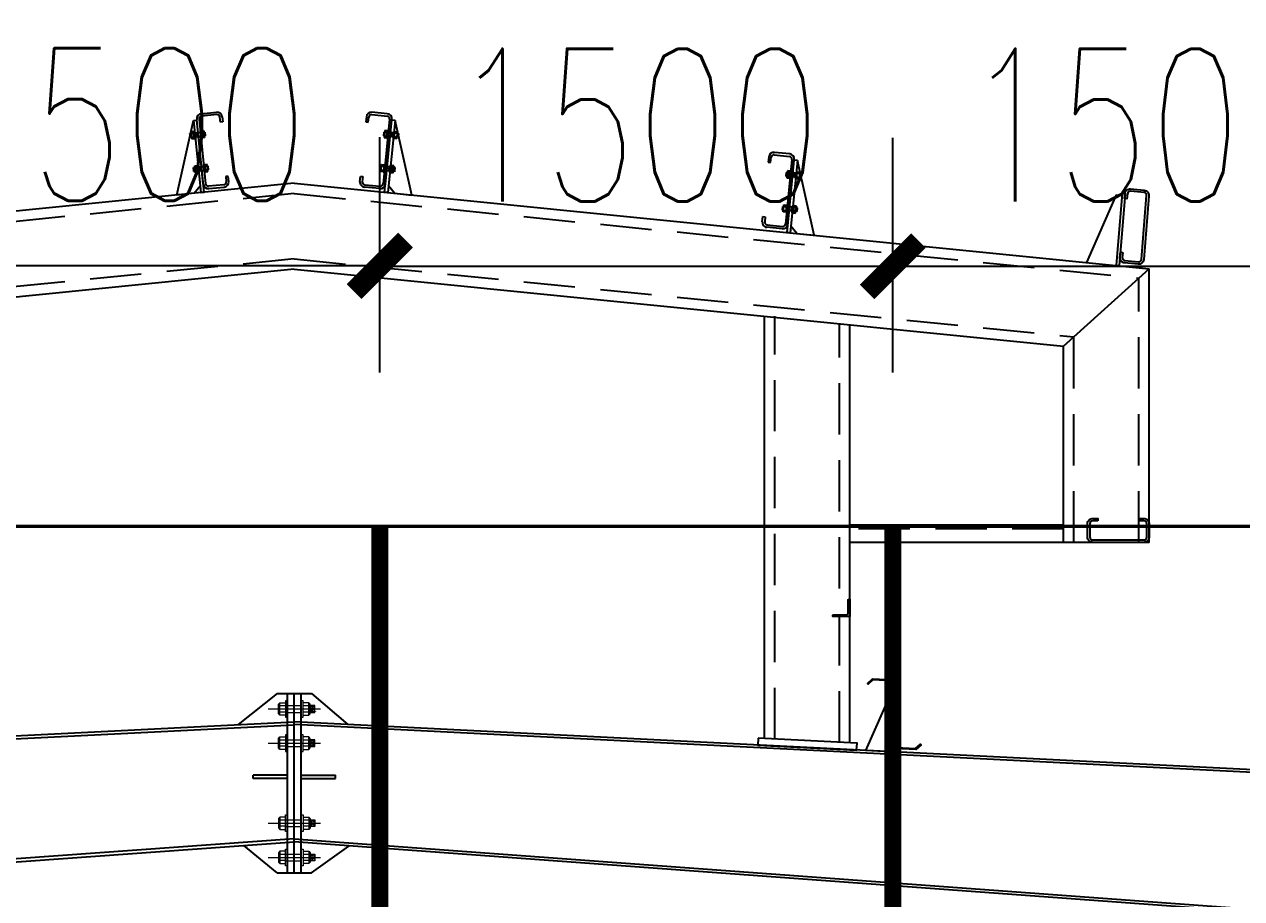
# Model space of a CAD drawing. Extents: x -33967 to 1773478, y -1022458 to -784650.
# Drawn here: x 1584921 to 1588481, y -994888 to -992331 of the extents above; entities that cross this region are included whole.
import ezdxf

# ---------------------------------------------------------------- set-up
doc = ezdxf.new("R2010")
doc.units = 0
doc.header["$LTSCALE"] = 1000
doc.header["$MEASUREMENT"] = 0
doc.linetypes.add('ACAD_ISO02W100', pattern=[15, 12, -3])
doc.linetypes.add('DASHED', pattern=[0.75, 0.5, -0.25])
doc.layers.add('6', color=253, linetype='Continuous', lineweight=13)
doc.layers.add('螺栓', color=15, linetype='Continuous', lineweight=18)
for name, color, linetype in [('BOLT', 251, 'Continuous'), ('G L', 150, 'Continuous'), ('GL', 150, 'Continuous'), ('LT', 27, 'Continuous'), ('Prof', 2, 'Continuous'), ('PZ', 202, 'Continuous'), ('型钢', 6, 'Continuous')]:
    doc.layers.add(name, color=color, linetype=linetype)
doc.styles.add('_TCH_DIM_T3', font='SIMPLEX', dxfattribs={"width": 0.705882, "bigfont": 'GBCBIG'})
doc.dimstyles.new('_TCH_ARCH&&150', dxfattribs={"dimtxt": 446.25, "dimasz": 150, "dimexe": 375, "dimexo": 450, "dimgap": 189.375, "dimtad": 1, "dimdec": 0, "dimzin": 0, "dimdsep": 46, "dimtxsty": '_TCH_DIM_T3', "dimblk": 'ARCHTICK', "dimcen": 0.09, "dimclrd": 3, "dimclre": 3, "dimclrt": 7, "dimazin": 2, "dimtfac": 1, "dimtdec": 0, "dimtix": 1, "dimtmove": 2, "dimatfit": 3, "dimfxl": 1, "dimtolj": 1, "dimtzin": 0, "dimarcsym": 0})
pattern_1 = [(84.2751895, (1477656.803, -1159149.347), (6.3385477, -0.63544338), []), (84.2751895, (1477659.972, -1159149.6646), (6.3385477, -0.63544338), [3.18515994, -1.59257997])]
pattern_2 = [(84.2751895, (1477656.803, -1159149.347), (6.3385477, -0.63544338), []), (84.2751895, (1477659.972, -1159149.6646), (6.3385477, -0.63544338), [3.18515994, -1.59257997])]
pattern_3 = [(84.2751895, (1477646.828, -1159248.848), (6.3385477, -0.63544338), []), (84.2751895, (1477649.997, -1159249.166), (6.3385477, -0.63544338), [3.18515994, -1.59257997])]
pattern_4 = [(84.2751895, (1477646.828, -1159248.848), (6.3385477, -0.63544338), []), (84.2751895, (1477649.997, -1159249.166), (6.3385477, -0.63544338), [3.18515994, -1.59257997])]
pattern_5 = [(264.2751895, (1511873.59, -817781.5245), (6.3385477, -0.63544338), []), (264.2751895, (1511876.759, -817781.842), (6.3385477, -0.63544338), [3.18515994, -1.59257997])]
pattern_6 = [(264.2751895, (1511873.59, -817781.5245), (6.3385477, -0.63544338), []), (264.2751895, (1511876.759, -817781.842), (6.3385477, -0.63544338), [3.18515994, -1.59257997])]
pattern_7 = [(264.2751895, (1511863.6147, -817881.026), (6.3385477, -0.63544338), []), (264.2751895, (1511866.784, -817881.3435), (6.3385477, -0.63544338), [3.18515994, -1.59257997])]
pattern_8 = [(264.2751895, (1511863.6147, -817881.026), (6.3385477, -0.63544338), []), (264.2751895, (1511866.784, -817881.3435), (6.3385477, -0.63544338), [3.18515994, -1.59257997])]
pattern_9 = [(84.2751895, (1477656.803, -1159149.347), (6.3385477, -0.63544338), []), (84.2751895, (1477659.972, -1159149.6646), (6.3385477, -0.63544338), [3.18515994, -1.59257997])]
pattern_10 = [(84.2751895, (1477656.803, -1159149.347), (6.3385477, -0.63544338), []), (84.2751895, (1477659.972, -1159149.6646), (6.3385477, -0.63544338), [3.18515994, -1.59257997])]
pattern_11 = [(84.2751895, (1477646.828, -1159248.848), (6.3385477, -0.63544338), []), (84.2751895, (1477649.997, -1159249.166), (6.3385477, -0.63544338), [3.18515994, -1.59257997])]
pattern_12 = [(84.2751895, (1477646.828, -1159248.848), (6.3385477, -0.63544338), []), (84.2751895, (1477649.997, -1159249.166), (6.3385477, -0.63544338), [3.18515994, -1.59257997])]
pattern_13 = [(264.2751895, (1511873.59, -817781.5245), (6.3385477, -0.63544338), []), (264.2751895, (1511876.759, -817781.842), (6.3385477, -0.63544338), [3.18515994, -1.59257997])]
pattern_14 = [(264.2751895, (1511873.59, -817781.5245), (6.3385477, -0.63544338), []), (264.2751895, (1511876.759, -817781.842), (6.3385477, -0.63544338), [3.18515994, -1.59257997])]
pattern_15 = [(264.2751895, (1511863.6147, -817881.026), (6.3385477, -0.63544338), []), (264.2751895, (1511866.784, -817881.3435), (6.3385477, -0.63544338), [3.18515994, -1.59257997])]
pattern_16 = [(264.2751895, (1511863.6147, -817881.026), (6.3385477, -0.63544338), []), (264.2751895, (1511866.784, -817881.3435), (6.3385477, -0.63544338), [3.18515994, -1.59257997])]

# ---------------------------------------------------------------- blocks, each defined once
blk = doc.blocks.new('A$C58A75D87')
at = {"layer": 'LT', "color": 1, "linetype": 'Continuous'}
for p, q in [((12.5, 153.1, -4), (-27.4, 151.1, -4)), ((12.5, 153.1, -4), (-27.4, 151.1, -4)), ((12.5, 153.1, -4), (-27.4, 151.1, -4)), ((12.5, 153.1, -4), (-27.4, 151.1, -4)), ((17, 61.7, -4), (-22.8, 59.7, -4)), ((17, 61.7, -4), (-22.8, 59.7, -4)), ((17, 61.7, -4), (-22.8, 59.7, -4)), ((17, 61.7, -4), (-22.8, 59.7, -4))]:
    blk.add_line(p, q, dxfattribs=at)
at = {"layer": 'LT', "elevation": -4}
blk.add_lwpolyline([(-9.8, 196.8, -0.414214), (-0.3, 207.2), (55.3, 210), (69.5, 197.3), (71.5, 199.5), (56.4, 213.1), (-3.5, 210.1, 0.414214), (-13, 199.6), (-4.1, 22.8, -0.414214), (-13.6, 12.3), (-69.3, 9.6), (-83.4, 22.3), (-85.5, 20.1), (-70.4, 6.5), (-10.5, 9.5, 0.414214), (-1, 20), (-9.8, 196.8)], format="xyb", dxfattribs=at)
blk.add_lwpolyline([(-9.8, 196.8, -0.414214), (-0.3, 207.2), (55.3, 210), (69.5, 197.3), (71.5, 199.5), (56.4, 213.1), (-3.5, 210.1, 0.414214), (-13, 199.6), (-4.1, 22.8, -0.414214), (-13.6, 12.3), (-69.3, 9.6), (-83.4, 22.3), (-85.5, 20.1), (-70.4, 6.5), (-10.5, 9.5, 0.414214), (-1, 20), (-9.8, 196.8)], format="xyb", dxfattribs=at)
at = {"layer": 'LT'}
for points in [[(-9.6, 191.8), (-3.6, 192.1), (6, 0.3), (0, 0)], [(-3.1, 182.1), (6, 0.3), (75.9, 3.8)], [(-3.1, 182.1), (6, 0.3), (75.9, 3.8)]]:
    blk.add_lwpolyline(points, close=True, dxfattribs=at)
at = {"layer": 'LT', "color": 1, "linetype": 'Continuous'}
for points in [[(-10, 139.7, -4), (-11.2, 164.2, -4), (-1, 140.1, -4), (-2.2, 164.6, -4)], [(-10, 139.7, -4), (-11.2, 164.2, -4), (-1, 140.1, -4), (-2.2, 164.6, -4)], [(-10, 139.7, -4), (-11.2, 164.2, -4), (-1, 140.1, -4), (-2.2, 164.6, -4)], [(-10, 139.7, -4), (-11.2, 164.2, -4), (-1, 140.1, -4), (-2.2, 164.6, -4)], [(-6.6, 72.7, -4), (-5.4, 48.3, -4), (2.3, 73.2, -4), (3.6, 48.7, -4)], [(-6.6, 72.7, -4), (-5.4, 48.3, -4), (2.3, 73.2, -4), (3.6, 48.7, -4)], [(-6.6, 72.7, -4), (-5.4, 48.3, -4), (2.3, 73.2, -4), (3.6, 48.7, -4)], [(-6.6, 72.7, -4), (-5.4, 48.3, -4), (2.3, 73.2, -4), (3.6, 48.7, -4)]]:
    blk.add_solid(points, dxfattribs=at)
blk = doc.blocks.new('_ArchTick')
at = {"color": 0, "linetype": 'ByBlock', "const_width": 0.4}
blk.add_lwpolyline([(-0.5, -0.5), (0.5, 0.5)], dxfattribs=at)
blk = doc.blocks.new('*D1670')
at = {"color": 3, "lineweight": -2, "transparency": 16777216}
for p, q in [((1584460.9, -993348.9), (1584460.9, -992661.5)), ((1585960.9, -993348.9), (1585960.9, -992661.5)), ((1584460.9, -993036.5), (1585960.9, -993036.5))]:
    blk.add_line(p, q, dxfattribs=at)
at = {"layer": 'Defpoints', "color": 0, "transparency": 16777216}
for p in [(1585960.9, -993036.5), (1584460.9, -993798.9), (1585960.9, -993798.9)]:
    blk.add_point(p, dxfattribs=at)
at = {"color": 3, "lineweight": -2, "transparency": 16777216, "xscale": 150, "yscale": 150, "zscale": 150, "rotation": 180}
blk.add_blockref('_ArchTick', (1584460.9, -993036.5), dxfattribs=at)
at = {"color": 3, "lineweight": -2, "transparency": 16777216, "xscale": 150, "yscale": 150, "zscale": 150}
blk.add_blockref('_ArchTick', (1585960.9, -993036.5), dxfattribs=at)
at = {"color": 7, "transparency": 16777216, "insert": (1585210.9, -992624), "char_height": 446.25, "attachment_point": 5, "style": '_TCH_DIM_T3'}
blk.add_mtext('\\A1;1500', dxfattribs=at)
blk = doc.blocks.new('*D1671')
at = {"color": 3, "lineweight": -2, "transparency": 16777216}
for p, q in [((1585960.9, -993348.9), (1585960.9, -992663.1)), ((1587460.9, -993348.9), (1587460.9, -992663.1)), ((1585960.9, -993038.1), (1587460.9, -993038.1))]:
    blk.add_line(p, q, dxfattribs=at)
at = {"layer": 'Defpoints', "color": 0, "transparency": 16777216}
for p in [(1587460.9, -993038.1), (1585960.9, -993798.9), (1587460.9, -993798.9)]:
    blk.add_point(p, dxfattribs=at)
at = {"color": 3, "lineweight": -2, "transparency": 16777216, "xscale": 150, "yscale": 150, "zscale": 150, "rotation": 180}
blk.add_blockref('_ArchTick', (1585960.9, -993038.1), dxfattribs=at)
at = {"color": 3, "lineweight": -2, "transparency": 16777216, "xscale": 150, "yscale": 150, "zscale": 150}
blk.add_blockref('_ArchTick', (1587460.9, -993038.1), dxfattribs=at)
at = {"color": 7, "transparency": 16777216, "insert": (1586710.9, -992625.6), "char_height": 446.25, "attachment_point": 5, "style": '_TCH_DIM_T3'}
blk.add_mtext('\\A1;1500', dxfattribs=at)
blk = doc.blocks.new('*D1672')
at = {"color": 3, "lineweight": -2, "transparency": 16777216}
for p, q in [((1587460.9, -993348.9), (1587460.9, -992663.1)), ((1588960.9, -993348.9), (1588960.9, -992663.1)), ((1587460.9, -993038.1), (1588960.9, -993038.1))]:
    blk.add_line(p, q, dxfattribs=at)
at = {"layer": 'Defpoints', "color": 0, "transparency": 16777216}
for p in [(1588960.9, -993038.1), (1587460.9, -993798.9), (1588960.9, -993798.9)]:
    blk.add_point(p, dxfattribs=at)
at = {"color": 3, "lineweight": -2, "transparency": 16777216, "xscale": 150, "yscale": 150, "zscale": 150, "rotation": 180}
blk.add_blockref('_ArchTick', (1587460.9, -993038.1), dxfattribs=at)
at = {"color": 3, "lineweight": -2, "transparency": 16777216, "xscale": 150, "yscale": 150, "zscale": 150}
blk.add_blockref('_ArchTick', (1588960.9, -993038.1), dxfattribs=at)
at = {"color": 7, "transparency": 16777216, "insert": (1588210.9, -992625.6), "char_height": 446.25, "attachment_point": 5, "style": '_TCH_DIM_T3'}
blk.add_mtext('\\A1;1500', dxfattribs=at)

msp = doc.modelspace()

# ---------------------------------------------------------------- hatches: boundary and pattern name
at = {"layer": '螺栓'}
h = msp.add_hatch(dxfattribs=at)
h.set_pattern_fill('BRASS', color=8, scale=1.0032, angle=90, style=0)
h.set_pattern_definition(pattern_1)
h.paths.add_polyline_path([(1585757, -994323), (1585770.8, -994323), (1585770.8, -994343.1), (1585757, -994343.1)])
h = msp.add_hatch(dxfattribs=at)
h.set_pattern_fill('BRASS', color=8, scale=1.0032, angle=90, style=0)
h.set_pattern_definition(pattern_2)
h.paths.add_polyline_path([(1585757, -994323), (1585770.8, -994323), (1585770.8, -994343.1), (1585757, -994343.1)])
h = msp.add_hatch(dxfattribs=at)
h.set_pattern_fill('BRASS', color=8, scale=1.0032, angle=90, style=0)
h.set_pattern_definition(pattern_1)
h.paths.add_polyline_path([(1585757, -994323), (1585770.8, -994323), (1585770.8, -994343.1), (1585757, -994343.1)])
h = msp.add_hatch(dxfattribs=at)
h.set_pattern_fill('BRASS', color=8, scale=1.0032, angle=90, style=0)
h.set_pattern_definition(pattern_2)
h.paths.add_polyline_path([(1585757, -994323), (1585770.8, -994323), (1585770.8, -994343.1), (1585757, -994343.1)])
h = msp.add_hatch(dxfattribs=at)
h.set_pattern_fill('BRASS', color=8, scale=1.0032, angle=90, style=0)
h.set_pattern_definition(pattern_9)
h.paths.add_polyline_path([(1585757, -994323), (1585770.8, -994323), (1585770.8, -994343.1), (1585757, -994343.1)])
h = msp.add_hatch(dxfattribs=at)
h.set_pattern_fill('BRASS', color=8, scale=1.0032, angle=90, style=0)
h.set_pattern_definition(pattern_10)
h.paths.add_polyline_path([(1585757, -994323), (1585770.8, -994323), (1585770.8, -994343.1), (1585757, -994343.1)])
h = msp.add_hatch(dxfattribs=at)
h.set_pattern_fill('BRASS', color=8, scale=1.0032, angle=90, style=0)
h.set_pattern_definition(pattern_9)
h.paths.add_polyline_path([(1585757, -994323), (1585770.8, -994323), (1585770.8, -994343.1), (1585757, -994343.1)])
h = msp.add_hatch(dxfattribs=at)
h.set_pattern_fill('BRASS', color=8, scale=1.0032, angle=90, style=0)
h.set_pattern_definition(pattern_10)
h.paths.add_polyline_path([(1585757, -994323), (1585770.8, -994323), (1585770.8, -994343.1), (1585757, -994343.1)])
h = msp.add_hatch(dxfattribs=at)
h.set_pattern_fill('BRASS', color=8, scale=1.0032, angle=90, style=0)
h.set_pattern_definition(pattern_3)
h.paths.add_polyline_path([(1585757, -994423), (1585770.8, -994423), (1585770.8, -994443.1), (1585757, -994443.1)])
h = msp.add_hatch(dxfattribs=at)
h.set_pattern_fill('BRASS', color=8, scale=1.0032, angle=90, style=0)
h.set_pattern_definition(pattern_4)
h.paths.add_polyline_path([(1585757, -994423), (1585770.8, -994423), (1585770.8, -994443.1), (1585757, -994443.1)])
h = msp.add_hatch(dxfattribs=at)
h.set_pattern_fill('BRASS', color=8, scale=1.0032, angle=90, style=0)
h.set_pattern_definition(pattern_3)
h.paths.add_polyline_path([(1585757, -994423), (1585770.8, -994423), (1585770.8, -994443.1), (1585757, -994443.1)])
h = msp.add_hatch(dxfattribs=at)
h.set_pattern_fill('BRASS', color=8, scale=1.0032, angle=90, style=0)
h.set_pattern_definition(pattern_4)
h.paths.add_polyline_path([(1585757, -994423), (1585770.8, -994423), (1585770.8, -994443.1), (1585757, -994443.1)])
h = msp.add_hatch(dxfattribs=at)
h.set_pattern_fill('BRASS', color=8, scale=1.0032, angle=90, style=0)
h.set_pattern_definition(pattern_11)
h.paths.add_polyline_path([(1585757, -994423), (1585770.8, -994423), (1585770.8, -994443.1), (1585757, -994443.1)])
h = msp.add_hatch(dxfattribs=at)
h.set_pattern_fill('BRASS', color=8, scale=1.0032, angle=90, style=0)
h.set_pattern_definition(pattern_12)
h.paths.add_polyline_path([(1585757, -994423), (1585770.8, -994423), (1585770.8, -994443.1), (1585757, -994443.1)])
h = msp.add_hatch(dxfattribs=at)
h.set_pattern_fill('BRASS', color=8, scale=1.0032, angle=90, style=0)
h.set_pattern_definition(pattern_11)
h.paths.add_polyline_path([(1585757, -994423), (1585770.8, -994423), (1585770.8, -994443.1), (1585757, -994443.1)])
h = msp.add_hatch(dxfattribs=at)
h.set_pattern_fill('BRASS', color=8, scale=1.0032, angle=90, style=0)
h.set_pattern_definition(pattern_12)
h.paths.add_polyline_path([(1585757, -994423), (1585770.8, -994423), (1585770.8, -994443.1), (1585757, -994443.1)])
h = msp.add_hatch(dxfattribs=at)
h.set_pattern_fill('BRASS', color=8, scale=1.0032, angle=90, style=0)
h.set_pattern_definition(pattern_5)
h.paths.add_polyline_path([(1585757, -994677.2), (1585770.8, -994677.2), (1585770.8, -994657.2), (1585757, -994657.2)])
h = msp.add_hatch(dxfattribs=at)
h.set_pattern_fill('BRASS', color=8, scale=1.0032, angle=90, style=0)
h.set_pattern_definition(pattern_6)
h.paths.add_polyline_path([(1585757, -994677.2), (1585770.8, -994677.2), (1585770.8, -994657.2), (1585757, -994657.2)])
h = msp.add_hatch(dxfattribs=at)
h.set_pattern_fill('BRASS', color=8, scale=1.0032, angle=90, style=0)
h.set_pattern_definition(pattern_5)
h.paths.add_polyline_path([(1585757, -994677.2), (1585770.8, -994677.2), (1585770.8, -994657.2), (1585757, -994657.2)])
h = msp.add_hatch(dxfattribs=at)
h.set_pattern_fill('BRASS', color=8, scale=1.0032, angle=90, style=0)
h.set_pattern_definition(pattern_6)
h.paths.add_polyline_path([(1585757, -994677.2), (1585770.8, -994677.2), (1585770.8, -994657.2), (1585757, -994657.2)])
h = msp.add_hatch(dxfattribs=at)
h.set_pattern_fill('BRASS', color=8, scale=1.0032, angle=90, style=0)
h.set_pattern_definition(pattern_13)
h.paths.add_polyline_path([(1585757, -994677.2), (1585770.8, -994677.2), (1585770.8, -994657.2), (1585757, -994657.2)])
h = msp.add_hatch(dxfattribs=at)
h.set_pattern_fill('BRASS', color=8, scale=1.0032, angle=90, style=0)
h.set_pattern_definition(pattern_14)
h.paths.add_polyline_path([(1585757, -994677.2), (1585770.8, -994677.2), (1585770.8, -994657.2), (1585757, -994657.2)])
h = msp.add_hatch(dxfattribs=at)
h.set_pattern_fill('BRASS', color=8, scale=1.0032, angle=90, style=0)
h.set_pattern_definition(pattern_13)
h.paths.add_polyline_path([(1585757, -994677.2), (1585770.8, -994677.2), (1585770.8, -994657.2), (1585757, -994657.2)])
h = msp.add_hatch(dxfattribs=at)
h.set_pattern_fill('BRASS', color=8, scale=1.0032, angle=90, style=0)
h.set_pattern_definition(pattern_14)
h.paths.add_polyline_path([(1585757, -994677.2), (1585770.8, -994677.2), (1585770.8, -994657.2), (1585757, -994657.2)])
h = msp.add_hatch(dxfattribs=at)
h.set_pattern_fill('BRASS', color=8, scale=1.0032, angle=90, style=0)
h.set_pattern_definition(pattern_7)
h.paths.add_polyline_path([(1585757, -994777.2), (1585770.8, -994777.2), (1585770.8, -994757.2), (1585757, -994757.2)])
h = msp.add_hatch(dxfattribs=at)
h.set_pattern_fill('BRASS', color=8, scale=1.0032, angle=90, style=0)
h.set_pattern_definition(pattern_8)
h.paths.add_polyline_path([(1585757, -994777.2), (1585770.8, -994777.2), (1585770.8, -994757.2), (1585757, -994757.2)])
h = msp.add_hatch(dxfattribs=at)
h.set_pattern_fill('BRASS', color=8, scale=1.0032, angle=90, style=0)
h.set_pattern_definition(pattern_7)
h.paths.add_polyline_path([(1585757, -994777.2), (1585770.8, -994777.2), (1585770.8, -994757.2), (1585757, -994757.2)])
h = msp.add_hatch(dxfattribs=at)
h.set_pattern_fill('BRASS', color=8, scale=1.0032, angle=90, style=0)
h.set_pattern_definition(pattern_8)
h.paths.add_polyline_path([(1585757, -994777.2), (1585770.8, -994777.2), (1585770.8, -994757.2), (1585757, -994757.2)])
h = msp.add_hatch(dxfattribs=at)
h.set_pattern_fill('BRASS', color=8, scale=1.0032, angle=90, style=0)
h.set_pattern_definition(pattern_15)
h.paths.add_polyline_path([(1585757, -994777.2), (1585770.8, -994777.2), (1585770.8, -994757.2), (1585757, -994757.2)])
h = msp.add_hatch(dxfattribs=at)
h.set_pattern_fill('BRASS', color=8, scale=1.0032, angle=90, style=0)
h.set_pattern_definition(pattern_16)
h.paths.add_polyline_path([(1585757, -994777.2), (1585770.8, -994777.2), (1585770.8, -994757.2), (1585757, -994757.2)])
h = msp.add_hatch(dxfattribs=at)
h.set_pattern_fill('BRASS', color=8, scale=1.0032, angle=90, style=0)
h.set_pattern_definition(pattern_15)
h.paths.add_polyline_path([(1585757, -994777.2), (1585770.8, -994777.2), (1585770.8, -994757.2), (1585757, -994757.2)])
h = msp.add_hatch(dxfattribs=at)
h.set_pattern_fill('BRASS', color=8, scale=1.0032, angle=90, style=0)
h.set_pattern_definition(pattern_16)
h.paths.add_polyline_path([(1585757, -994777.2), (1585770.8, -994777.2), (1585770.8, -994757.2), (1585757, -994757.2)])

# ---------------------------------------------------------------- linework, layer by layer
at = {"color": 6, "const_width": 50}
for points in [[(1585960.9, -993800), (1585961.2, -995698.9)], [(1587460.9, -993799.8), (1587461.9, -1002603.9)]]:
    msp.add_lwpolyline(points, dxfattribs=at)
at = {"layer": '6', "color": 8, "linetype": 'ACAD_ISO02W100', "ltscale": 2}
for p, q in [((1585634.5, -994333.1), (1585786.9, -994333.1)), ((1585634.5, -994333.1), (1585786.9, -994333.1)), ((1585634.5, -994433.1), (1585786.9, -994433.1)), ((1585634.5, -994433.1), (1585786.9, -994433.1)), ((1585634.5, -994667.2), (1585786.9, -994667.2)), ((1585634.5, -994667.2), (1585786.9, -994667.2)), ((1585634.5, -994767.2), (1585786.9, -994767.2)), ((1585634.5, -994767.2), (1585786.9, -994767.2))]:
    msp.add_line(p, q, dxfattribs=at)
at = {"layer": 'BOLT'}
for p, q in [((1585405.6, -992650.6), (1585423.6, -992648.8)), ((1585405.6, -992650.6), (1585406.7, -992661.5)), ((1585405.6, -992650.9), (1585405.6, -992650.6)), ((1585416.7, -992644.6), (1585409.3, -992645.3)), ((1585409.3, -992645.3), (1585411.4, -992666)), ((1585409.8, -992650.5), (1585417.2, -992649.7)), ((1585416.7, -992644.5), (1585419.2, -992644.2)), ((1585418.8, -992665.3), (1585416.7, -992644.5)), ((1585419.2, -992644.2), (1585421.3, -992665.1)), ((1585419.6, -992648.7), (1585423.6, -992648.3)), ((1585419.6, -992648.7), (1585419.6, -992649)), ((1585419.6, -992648.9), (1585419.6, -992648.7)), ((1585423.6, -992648.3), (1585438.6, -992646.8)), ((1585423.6, -992648.8), (1585438.6, -992647.3)), ((1585424.8, -992660.2), (1585423.6, -992648.3)), ((1585438.1, -992642.3), (1585435.6, -992642.6)), ((1585435.6, -992642.6), (1585437.7, -992663.5)), ((1585436.1, -992647.2), (1585436.1, -992647)), ((1585436.1, -992647), (1585436.1, -992647.3)), ((1585438.1, -992642.4), (1585445.5, -992641.7)), ((1585440.2, -992663.2), (1585438.1, -992642.3)), ((1585449.1, -992646.5), (1585438.7, -992647.6)), ((1585445.5, -992641.7), (1585447.6, -992662.4)), ((1585449.1, -992646.5), (1585449.1, -992646.5)), ((1585449.1, -992646.5), (1585450.2, -992656.9)), ((1585972.2, -992646.5), (1585971.2, -992656.9)), ((1585972.2, -992646.5), (1585982.7, -992647.6)), ((1585972.2, -992646.5), (1585972.2, -992646.5)), ((1585975.9, -992641.7), (1585973.8, -992662.4)), ((1585983.2, -992642.4), (1585975.9, -992641.7)), ((1585981.2, -992663.2), (1585983.3, -992642.3)), ((1585997.8, -992648.3), (1585982.8, -992646.8)), ((1585997.7, -992648.8), (1585982.8, -992647.3)), ((1585983.3, -992642.3), (1585985.7, -992642.6)), ((1585985.7, -992642.6), (1585983.7, -992663.5)), ((1585985.3, -992647.2), (1585985.3, -992647)), ((1585985.3, -992647), (1585985.3, -992647.3)), ((1585996.6, -992660.2), (1585997.8, -992648.3)), ((1586015.8, -992650.6), (1585997.7, -992648.8)), ((1586001.8, -992648.7), (1585997.8, -992648.3)), ((1586002.2, -992644.2), (1586000.1, -992665.1)), ((1586001.8, -992648.7), (1586001.7, -992649)), ((1586001.7, -992648.9), (1586001.8, -992648.7)), ((1586004.7, -992644.5), (1586002.2, -992644.2)), ((1586002.6, -992665.3), (1586004.7, -992644.5)), ((1586011.6, -992650.5), (1586004.2, -992649.7)), ((1586004.7, -992644.6), (1586012.1, -992645.3)), ((1586012.1, -992645.3), (1586010, -992666)), ((1586015.8, -992650.6), (1586014.7, -992661.5)), ((1586015.7, -992650.9), (1586015.8, -992650.6)), ((1585406.7, -992661.5), (1585424.7, -992659.7)), ((1585410.9, -992660.8), (1585418.2, -992660.1)), ((1585411.4, -992666), (1585418.8, -992665.2)), ((1585418.8, -992665.3), (1585421.3, -992665.1)), ((1585420.8, -992660.6), (1585424.8, -992660.2)), ((1585421.3, -992665.1), (1585421.2, -992664.8)), ((1585424.7, -992659.7), (1585439.7, -992658.2)), ((1585424.8, -992660.2), (1585439.8, -992658.7)), ((1585424.8, -992660.2), (1585424.8, -992659.9)), ((1585424.8, -992660.1), (1585424.8, -992660.2)), ((1585440.2, -992663.2), (1585437.7, -992663.5)), ((1585437.7, -992663.5), (1585437.7, -992663.2)), ((1585450.2, -992656.9), (1585439.7, -992657.9)), ((1585447.6, -992662.4), (1585440.2, -992663.1)), ((1585971.2, -992656.9), (1585981.7, -992657.9)), ((1585973.8, -992662.4), (1585981.2, -992663.1)), ((1585981.2, -992663.2), (1585983.7, -992663.5)), ((1585996.6, -992660.2), (1585981.6, -992658.7)), ((1585996.6, -992659.7), (1585981.7, -992658.2)), ((1585983.7, -992663.5), (1585983.7, -992663.2)), ((1586014.7, -992661.5), (1585996.6, -992659.7)), ((1585996.6, -992660.2), (1585996.6, -992659.9)), ((1585996.6, -992660.1), (1585996.6, -992660.2)), ((1586000.6, -992660.6), (1585996.6, -992660.2)), ((1586000.1, -992665.1), (1586000.1, -992664.8)), ((1586002.6, -992665.3), (1586000.1, -992665.1)), ((1586010, -992666), (1586002.6, -992665.2)), ((1586010.5, -992660.8), (1586003.1, -992660.1)), ((1585415.6, -992750.1), (1585433.6, -992748.3)), ((1585416.7, -992761), (1585415.6, -992750.1)), ((1585419.3, -992744.8), (1585426.6, -992744.1)), ((1585421.3, -992765.5), (1585419.3, -992744.8)), ((1585419.8, -992750), (1585427.2, -992749.2)), ((1585426.6, -992744), (1585429.1, -992743.7)), ((1585426.6, -992744), (1585428.7, -992764.9)), ((1585431.2, -992764.6), (1585429.1, -992743.7)), ((1585429.1, -992743.7), (1585429.1, -992744)), ((1585429.6, -992748.2), (1585433.5, -992747.8)), ((1585433.5, -992747.8), (1585448.5, -992746.3)), ((1585433.6, -992748), (1585433.5, -992747.8)), ((1585433.5, -992747.8), (1585433.6, -992748.1)), ((1585433.5, -992747.8), (1585434.7, -992759.7)), ((1585433.6, -992748.3), (1585448.6, -992746.8)), ((1585434.7, -992759.2), (1585449.7, -992757.7)), ((1585448.1, -992741.8), (1585445.6, -992742.1)), ((1585445.6, -992742.1), (1585445.6, -992742.3)), ((1585447.7, -992763), (1585445.6, -992742.1)), ((1585455.5, -992741.2), (1585448.1, -992741.9)), ((1585448.1, -992741.8), (1585450.2, -992762.7)), ((1585459.1, -992746), (1585448.6, -992747.1)), ((1585460.1, -992756.4), (1585449.6, -992757.4)), ((1585457.5, -992761.9), (1585455.5, -992741.2)), ((1585460.1, -992756.4), (1585459.1, -992746)), ((1585460.1, -992756.4), (1585460.1, -992756.4)), ((1585961.2, -992756.4), (1585962.3, -992746)), ((1585961.2, -992756.4), (1585961.2, -992756.4)), ((1585961.2, -992756.4), (1585971.7, -992757.4)), ((1585962.3, -992746), (1585972.8, -992747.1)), ((1585963.8, -992761.9), (1585965.9, -992741.2)), ((1585965.9, -992741.2), (1585973.3, -992741.9)), ((1585973.3, -992741.8), (1585971.2, -992762.7)), ((1585986.7, -992759.2), (1585971.7, -992757.7)), ((1585987.8, -992748.3), (1585972.8, -992746.8)), ((1585987.8, -992747.8), (1585972.9, -992746.3)), ((1585973.3, -992741.8), (1585975.8, -992742.1)), ((1585973.7, -992763), (1585975.8, -992742.1)), ((1585975.8, -992742.1), (1585975.8, -992742.3)), ((1585987.8, -992747.8), (1585986.6, -992759.7)), ((1585991.8, -992748.2), (1585987.8, -992747.8)), ((1585987.8, -992748), (1585987.8, -992747.8)), ((1585987.8, -992747.8), (1585987.8, -992748.1)), ((1586005.8, -992750.1), (1585987.8, -992748.3)), ((1585990.2, -992764.6), (1585992.3, -992743.7)), ((1585992.3, -992743.7), (1585992.2, -992744)), ((1585994.7, -992744), (1585992.3, -992743.7)), ((1585994.7, -992744), (1585992.7, -992764.9)), ((1586001.6, -992750), (1585994.2, -992749.2)), ((1586002.1, -992744.8), (1585994.7, -992744.1)), ((1586000.1, -992765.5), (1586002.1, -992744.8)), ((1586004.7, -992761), (1586005.8, -992750.1)), ((1585416.6, -992760.8), (1585416.7, -992761)), ((1585416.7, -992761), (1585434.7, -992759.2)), ((1585420.8, -992760.3), (1585428.2, -992759.6)), ((1585428.7, -992764.7), (1585421.3, -992765.5)), ((1585428.7, -992764.9), (1585431.2, -992764.6)), ((1585430.8, -992760.1), (1585430.7, -992759.8)), ((1585430.7, -992760), (1585430.8, -992760.1)), ((1585430.8, -992760.1), (1585434.7, -992759.7)), ((1585434.7, -992759.7), (1585449.7, -992758.2)), ((1585447.2, -992758.5), (1585447.2, -992758.2)), ((1585447.2, -992758.3), (1585447.2, -992758.5)), ((1585450.2, -992762.7), (1585447.7, -992763)), ((1585450.2, -992762.6), (1585457.5, -992761.9)), ((1585971.2, -992762.6), (1585963.8, -992761.9)), ((1585971.2, -992762.7), (1585973.7, -992763)), ((1585986.6, -992759.7), (1585971.7, -992758.2)), ((1585974.2, -992758.5), (1585974.2, -992758.2)), ((1585974.2, -992758.3), (1585974.2, -992758.5)), ((1585990.6, -992760.1), (1585986.6, -992759.7)), ((1586004.7, -992761), (1585986.7, -992759.2)), ((1585992.7, -992764.9), (1585990.2, -992764.6)), ((1585990.6, -992760.1), (1585990.6, -992759.8)), ((1585990.6, -992760), (1585990.6, -992760.1)), ((1585992.7, -992764.7), (1586000.1, -992765.5)), ((1586000.6, -992760.3), (1585993.2, -992759.6)), ((1586004.7, -992760.8), (1586004.7, -992761)), ((1587149.2, -992764.2), (1587148.1, -992774.6)), ((1587148.1, -992774.6), (1587158.6, -992775.6)), ((1587149.1, -992764.2), (1587159.6, -992765.3)), ((1587149.2, -992764.2), (1587149.2, -992764.2)), ((1587152.8, -992759.4), (1587150.7, -992780.1)), ((1587150.7, -992780.1), (1587158.1, -992780.8)), ((1587160.2, -992760.1), (1587152.8, -992759.4)), ((1587158.1, -992780.9), (1587160.2, -992760)), ((1587158.1, -992780.9), (1587160.6, -992781.1)), ((1587173.5, -992777.9), (1587158.5, -992776.4)), ((1587173.6, -992777.4), (1587158.6, -992775.9)), ((1587174.7, -992766), (1587159.7, -992764.5)), ((1587174.6, -992766.5), (1587159.7, -992765)), ((1587160.2, -992760), (1587162.7, -992760.2)), ((1587162.7, -992760.2), (1587160.6, -992781.1)), ((1587160.6, -992781.1), (1587160.6, -992780.9)), ((1587162.2, -992764.9), (1587162.2, -992764.7)), ((1587162.2, -992764.7), (1587162.2, -992765)), ((1587173.5, -992777.9), (1587174.7, -992766)), ((1587173.5, -992777.9), (1587173.5, -992777.6)), ((1587173.5, -992777.7), (1587173.5, -992777.9)), ((1587177.5, -992778.3), (1587173.5, -992777.9)), ((1587191.6, -992779.2), (1587173.6, -992777.4)), ((1587192.7, -992768.3), (1587174.6, -992766.5)), ((1587178.7, -992766.4), (1587174.7, -992766)), ((1587179.1, -992761.9), (1587177, -992782.8)), ((1587177, -992782.8), (1587177.1, -992782.5)), ((1587179.5, -992783), (1587177, -992782.8)), ((1587178.7, -992766.4), (1587178.6, -992766.7)), ((1587178.7, -992766.5), (1587178.7, -992766.4)), ((1587181.6, -992762.1), (1587179.1, -992761.9)), ((1587179.5, -992783), (1587181.6, -992762.1)), ((1587186.9, -992783.7), (1587179.5, -992782.9)), ((1587187.4, -992778.5), (1587180.1, -992777.8)), ((1587188.5, -992768.2), (1587181.1, -992767.4)), ((1587181.6, -992762.3), (1587189, -992763)), ((1587189, -992763), (1587186.9, -992783.7)), ((1587192.7, -992768.3), (1587191.6, -992779.2)), ((1587192.6, -992768.6), (1587192.7, -992768.3)), ((1587138.2, -992874.1), (1587139.2, -992863.7)), ((1587139.2, -992863.7), (1587149.7, -992864.8)), ((1587140.8, -992879.6), (1587142.8, -992858.9)), ((1587142.8, -992858.9), (1587150.2, -992859.6)), ((1587150.2, -992859.5), (1587148.1, -992880.4)), ((1587164.7, -992866), (1587149.7, -992864.5)), ((1587164.7, -992865.5), (1587149.8, -992864)), ((1587150.2, -992859.5), (1587152.7, -992859.8)), ((1587150.6, -992880.6), (1587152.7, -992859.8)), ((1587152.7, -992859.8), (1587152.7, -992860)), ((1587167.1, -992882.3), (1587169.2, -992861.4)), ((1587169.2, -992861.4), (1587169.1, -992861.7)), ((1587171.7, -992861.6), (1587169.2, -992861.4)), ((1587171.7, -992861.6), (1587169.6, -992882.5)), ((1587179, -992862.5), (1587171.7, -992861.8)), ((1587177, -992883.2), (1587179, -992862.5)), ((1587138.2, -992874.1), (1587138.2, -992874.1)), ((1587138.2, -992874.1), (1587148.7, -992875.1)), ((1587148.1, -992880.3), (1587140.8, -992879.6)), ((1587148.1, -992880.4), (1587150.6, -992880.6)), ((1587163.6, -992876.9), (1587148.6, -992875.4)), ((1587163.6, -992877.4), (1587148.6, -992875.9)), ((1587151.1, -992876.2), (1587151.1, -992875.9)), ((1587151.1, -992876), (1587151.1, -992876.2)), ((1587164.7, -992865.5), (1587163.6, -992877.4)), ((1587181.6, -992878.7), (1587163.6, -992876.9)), ((1587167.5, -992877.8), (1587163.6, -992877.4)), ((1587168.7, -992865.9), (1587164.7, -992865.5)), ((1587164.7, -992865.6), (1587164.7, -992865.5)), ((1587164.7, -992865.5), (1587164.7, -992865.8)), ((1587182.7, -992867.8), (1587164.7, -992866)), ((1587169.6, -992882.5), (1587167.1, -992882.3)), ((1587167.5, -992877.8), (1587167.6, -992877.5)), ((1587167.6, -992877.7), (1587167.5, -992877.8)), ((1587169.6, -992882.4), (1587177, -992883.2)), ((1587177.5, -992878), (1587170.1, -992877.3)), ((1587178.5, -992867.7), (1587171.1, -992866.9)), ((1587181.6, -992878.7), (1587182.7, -992867.8)), ((1587181.7, -992878.4), (1587181.6, -992878.7)), ((1585771.8, -994340), (1585771.8, -994339.8)), ((1585771.8, -994339.9), (1585771.8, -994340))]:
    msp.add_line(p, q, dxfattribs=at)
for centre, start, end in [((1585415.3, -992649.1), 133.226, 190.5385), ((1585440.4, -992646.6), 0.8827, 58.1952), ((1585981, -992646.6), 121.8048, 179.1173), ((1586006.1, -992649.1), 349.4615, 46.774), ((1585416.5, -992661), 180.8827, 238.1952), ((1585441.6, -992658.5), 313.226, 10.5385), ((1585979.8, -992658.5), 169.4615, 226.774), ((1586004.9, -992661), 301.8048, 359.1173), ((1585425.2, -992748.7), 133.226, 190.5385), ((1585450.4, -992746.1), 0.8827, 58.1952), ((1585451.6, -992758), 313.226, 10.5385), ((1585969.8, -992758), 169.4615, 226.774), ((1585971, -992746.1), 121.8048, 179.1173), ((1585996.1, -992748.7), 349.4615, 46.774), ((1585426.4, -992760.5), 180.8827, 238.1952), ((1585995, -992760.5), 301.8048, 359.1173), ((1587156.7, -992776.2), 169.4615, 226.774), ((1587157.9, -992764.3), 121.8048, 179.1173), ((1587181.8, -992778.7), 301.8048, 359.1173), ((1587183, -992766.8), 349.4615, 46.774), ((1587147.9, -992863.8), 121.8048, 179.1173), ((1587173.1, -992866.3), 349.4615, 46.774), ((1587146.7, -992875.7), 169.4615, 226.774), ((1587171.9, -992878.2), 301.8048, 359.1173)]:
    msp.add_arc(centre, 5.58, start, end, dxfattribs=at)
at = {"layer": 'G L', "color": 8}
for points in [[(1585710.7, -994380.9), (1576460.7, -994843.4), (1567460.7, -994393.4)], [(1576460.7, -994833.4), (1585710.7, -994370.9)], [(1594240.7, -994797.4), (1585710.7, -994370.9)], [(1594240.7, -994805.4), (1585710.7, -994378.9)], [(1576885.6, -995347.7), (1585710.7, -994711.4)], [(1594240.7, -995339.4), (1585710.7, -994713.4)], [(1576885.6, -995357.8), (1585710.7, -994721.4)], [(1594240.7, -995347.5), (1585710.7, -994721.4)]]:
    msp.add_lwpolyline(points, dxfattribs=at)
at = {"layer": 'GL', "color": 8}
for p, q in [((1585660.7, -994288.1), (1585546.2, -994378.1)), ((1585660.7, -994288.1), (1585760.7, -994288.1)), ((1585690.7, -994812.2), (1585690.7, -994288.1)), ((1585710.7, -994812.2), (1585710.7, -994288.1)), ((1585730.7, -994812.2), (1585730.7, -994288.1)), ((1585760.7, -994288.1), (1585867, -994378.1)), ((1585690.7, -994526.6), (1585590.7, -994526.6)), ((1585590.7, -994536.6), (1585590.7, -994526.6)), ((1585690.7, -994526.6), (1585590.7, -994526.6)), ((1585590.7, -994536.6), (1585590.7, -994526.6)), ((1585690.7, -994536.6), (1585590.7, -994536.6)), ((1585690.7, -994536.6), (1585590.7, -994536.6)), ((1585730.7, -994526.6), (1585830.7, -994526.6)), ((1585730.7, -994526.6), (1585830.7, -994526.6)), ((1585730.7, -994536.6), (1585830.7, -994536.6)), ((1585730.7, -994536.6), (1585830.7, -994536.6)), ((1585830.7, -994536.6), (1585830.7, -994526.6)), ((1585830.7, -994536.6), (1585830.7, -994526.6)), ((1585660.7, -994812.2), (1585563.5, -994732)), ((1585760.7, -994812.2), (1585869.8, -994734)), ((1585660.7, -994812.2), (1585760.7, -994812.2))]:
    msp.add_line(p, q, dxfattribs=at)
at = {"layer": 'LT', "linetype": 'ByBlock', "const_width": 10}
msp.add_lwpolyline([(1540000.4, -993798.9), (1594920.5, -993798.9)], dxfattribs=at)
at = {"layer": 'Prof'}
for p, q in [((1585444.1, -992798), (1585425.2, -992608.9)), ((1585432.2, -992608.2), (1585451.1, -992797.3)), ((1585438.7, -992592.5), (1585483.4, -992588)), ((1585484.1, -992595), (1585439.4, -992599.5)), ((1585494.4, -992617.1), (1585492.9, -992602.2)), ((1585499.9, -992601.5), (1585501.4, -992616.4)), ((1585921.5, -992601.5), (1585920, -992616.4)), ((1585927, -992617.1), (1585928.5, -992602.2)), ((1585937.2, -992595), (1585982, -992599.5)), ((1585982.7, -992592.5), (1585937.9, -992588)), ((1585989.2, -992608.2), (1585970.3, -992797.3)), ((1585977.2, -992798), (1585996.1, -992608.9)), ((1585501.4, -992616.4), (1585494.4, -992617.1)), ((1585920, -992616.4), (1585927, -992617.1)), ((1587098.4, -992719.2), (1587096.9, -992734.1)), ((1587103.9, -992734.8), (1587105.4, -992719.9)), ((1587114.2, -992712.7), (1587158.9, -992717.2)), ((1587159.6, -992710.2), (1587114.8, -992705.7)), ((1587096.9, -992734.1), (1587103.9, -992734.8)), ((1587166.1, -992725.9), (1587147.2, -992915)), ((1587154.2, -992915.7), (1587173.1, -992726.6)), ((1585517.3, -992775.6), (1585510.3, -992776.3)), ((1585510.3, -992776.3), (1585511.8, -992791.2)), ((1585518.8, -992790.5), (1585517.3, -992775.6)), ((1585902.6, -992790.5), (1585904.1, -992775.6)), ((1585904.1, -992775.6), (1585911.1, -992776.3)), ((1585911.1, -992776.3), (1585909.6, -992791.2)), ((1585504.6, -992800), (1585459.9, -992804.5)), ((1585460.6, -992811.4), (1585505.3, -992806.9)), ((1585960.8, -992811.4), (1585916, -992806.9)), ((1585916.7, -992800), (1585961.5, -992804.5)), ((1587079.5, -992908.2), (1587081, -992893.3)), ((1587081, -992893.3), (1587088, -992894)), ((1587088, -992894), (1587086.5, -992908.9)), ((1587137.7, -992929.1), (1587093, -992924.6)), ((1587093.7, -992917.7), (1587138.4, -992922.1))]:
    msp.add_line(p, q, dxfattribs=at)
for points in [[(1588133.9, -992997.9), (1588132.4, -993012.9, 0.414214), (1588139.6, -993021.6), (1588179.4, -993025.6, 0.414214), (1588188.2, -993018.4), (1588203.1, -992832, 0.414214), (1588195.9, -992823.2), (1588156.1, -992819.2, 0.414214), (1588147.4, -992826.4), (1588145.9, -992841.3), (1588138.9, -992840.6), (1588140.4, -992825.7, -0.414214), (1588156.8, -992812.3), (1588196.6, -992816.2, -0.414214), (1588210.1, -992832.6), (1588195.1, -993019.1, -0.414214), (1588178.7, -993032.6), (1588138.9, -993028.6, -0.414214), (1588125.5, -993012.2), (1588127, -992997.2)], [(1588060.7, -993782.9), (1588045.7, -993782.9, 0.414214), (1588037.7, -993790.9), (1588037.7, -993830.9, 0.414214), (1588045.7, -993838.9), (1588195.7, -993838.9, 0.414214), (1588203.7, -993830.9), (1588203.7, -993790.9, 0.414214), (1588195.7, -993782.9), (1588180.7, -993782.9), (1588180.7, -993775.9), (1588195.7, -993775.9, -0.414214), (1588210.7, -993790.9), (1588210.7, -993830.9, -0.414214), (1588195.7, -993845.9), (1588045.7, -993845.9, -0.414214), (1588030.7, -993830.9), (1588030.7, -993790.9, -0.414214), (1588045.7, -993775.9), (1588060.7, -993775.9)]]:
    msp.add_lwpolyline(points, format="xyb", close=True, dxfattribs=at)
for centre, radius, start, end in [((1585440.2, -992607.4), 15, 95.7106, 185.7106), ((1585440.2, -992607.4), 8, 95.7106, 185.7106), ((1585484.9, -992603), 15, 5.7106, 95.7106), ((1585484.9, -992603), 8, 5.7106, 95.7106), ((1585936.4, -992603), 15, 84.2894, 174.2894), ((1585936.4, -992603), 8, 84.2894, 174.2894), ((1585981.2, -992607.4), 8, 354.2894, 84.2894), ((1585981.2, -992607.4), 15, 354.2894, 84.2894), ((1587113.4, -992720.6), 15, 84.2894, 174.2894), ((1587113.4, -992720.6), 8, 84.2894, 174.2894), ((1587158.1, -992725.1), 8, 354.2894, 84.2894), ((1587158.1, -992725.1), 15, 354.2894, 84.2894), ((1585503.8, -992792), 8, 275.7106, 5.7106), ((1585503.8, -992792), 15, 275.7106, 5.7106), ((1585917.5, -992792), 15, 174.2894, 264.2894), ((1585917.5, -992792), 8, 174.2894, 264.2894), ((1585459.1, -992796.5), 15, 185.7106, 275.7106), ((1585459.1, -992796.5), 8, 185.7106, 275.7106), ((1585962.3, -992796.5), 15, 264.2894, 354.2894), ((1585962.3, -992796.5), 8, 264.2894, 354.2894), ((1587094.5, -992909.7), 15, 174.2894, 264.2894), ((1587094.5, -992909.7), 8, 174.2894, 264.2894), ((1587139.2, -992914.2), 15, 264.2894, 354.2894), ((1587139.2, -992914.2), 8, 264.2894, 354.2894)]:
    msp.add_arc(centre, radius, start, end, dxfattribs=at)
at = {"layer": 'PZ'}
for p, q in [((1585367.4, -992830.3), (1585415.9, -992612)), ((1585415.9, -992612), (1585425.4, -992611)), ((1585415.9, -992612), (1585437.1, -992823.3)), ((1585446.6, -992822.3), (1585425.4, -992611)), ((1585974.8, -992822.3), (1585995.9, -992611)), ((1586005.4, -992612), (1585984.3, -992823.3)), ((1586005.4, -992612), (1585995.9, -992611)), ((1586054, -992830.3), (1586005.4, -992612)), ((1587151.7, -992940), (1587172.8, -992728.7)), ((1587182.3, -992729.7), (1587161.2, -992941)), ((1587182.3, -992729.7), (1587172.8, -992728.7)), ((1587230.9, -992947.9), (1587182.3, -992729.7)), ((1585417.9, -992825.2), (1585367.4, -992830.3)), ((1585417.9, -992825.2), (1585435.1, -992803.5)), ((1585437.1, -992823.3), (1585446.6, -992822.3)), ((1585984.3, -992823.3), (1585974.8, -992822.3)), ((1586003.5, -992825.2), (1585986.3, -992803.5)), ((1586003.5, -992825.2), (1586054, -992830.3)), ((1588114.8, -992829.9), (1588027.8, -993027.6)), ((1588114.8, -992829.9), (1588131.8, -992831.6)), ((1587180.4, -992942.9), (1587163.2, -992921.2)), ((1587161.2, -992941), (1587151.7, -992940)), ((1587180.4, -992942.9), (1587230.9, -992947.9))]:
    msp.add_line(p, q, dxfattribs=at)
for points in [[(1588140.4, -992825.7), (1588123, -993037.2), (1588115.1, -993036.4), (1588132.5, -992824.9)], [(1587067.6, -994418.8), (1587065.9, -994438.7), (1587355.4, -994453.2), (1587357.1, -994433.2)]]:
    msp.add_lwpolyline(points, close=True, dxfattribs=at)
at = {"layer": '型钢', "color": 8}
for p, q in [((1585710.7, -992795.9), (1583210.7, -993045.9)), ((1585710.7, -992795.9), (1588210.7, -993045.9)), ((1585710.7, -993047.2), (1583460.7, -993272.2)), ((1585710.7, -993047.2), (1587960.7, -993272.2)), ((1587960.7, -993272.2), (1588210.7, -993045.9)), ((1588210.7, -993845.9), (1588210.7, -993045.9)), ((1587085.7, -994419.7), (1587085.7, -993184.7)), ((1587335.7, -994432.2), (1587335.7, -993209.7)), ((1587960.7, -993845.9), (1587960.7, -993272.2)), ((1587960.7, -993795.9), (1587335.7, -993795.9)), ((1587960.7, -993845.9), (1587335.7, -993845.9)), ((1588210.7, -993845.9), (1587960.7, -993845.9))]:
    msp.add_line(p, q, dxfattribs=at)
at = {"layer": '型钢', "color": 8, "linetype": 'DASHED', "ltscale": 0.3}
for p, q in [((1585710.7, -992826.1), (1583240.7, -993073.1)), ((1585710.7, -992826.1), (1588180.7, -993073.1)), ((1585710.7, -993017), (1583430.7, -993245)), ((1585710.7, -993017), (1587990.7, -993245)), ((1588180.7, -993845.9), (1588180.7, -993073.1)), ((1587115.7, -994421.2), (1587115.7, -993184.7)), ((1587305.7, -994430.7), (1587305.7, -993209.7)), ((1587990.7, -993845.9), (1587990.7, -993245)), ((1587960.7, -993805.9), (1587335.7, -993805.9))]:
    msp.add_line(p, q, dxfattribs=at)
at = {"layer": '型钢', "color": 8}
msp.add_lwpolyline([(1587335.7, -994062.4), (1587285.7, -994062.4), (1587285.7, -994059, -0.414214), (1587287.4, -994057.4), (1587325.2, -994057.4, 0.414214), (1587330.7, -994051.9), (1587330.7, -994014, -0.414214), (1587332.4, -994012.4), (1587335.7, -994012.4)], format="xyb", close=True, dxfattribs=at)
at = {"layer": '螺栓', "color": 8}
for p, q in [((1585668.6, -994351.1), (1585668.6, -994315)), ((1585668.6, -994351.1), (1585668.6, -994315)), ((1585684.7, -994324), (1585668.6, -994324)), ((1585684.7, -994324), (1585668.6, -994324)), ((1585690.7, -994309), (1585684.7, -994309)), ((1585690.7, -994309), (1585684.7, -994309)), ((1585690.7, -994309), (1585684.7, -994309)), ((1585690.7, -994309), (1585684.7, -994309)), ((1585690.7, -994309), (1585684.7, -994309)), ((1585690.7, -994309), (1585684.7, -994309)), ((1585690.7, -994309), (1585684.7, -994309)), ((1585690.7, -994309), (1585684.7, -994309)), ((1585684.7, -994323), (1585730.7, -994323)), ((1585684.7, -994323), (1585730.7, -994323)), ((1585752.8, -994324), (1585736.7, -994324)), ((1585752.8, -994324), (1585736.7, -994324)), ((1585752.8, -994351.1), (1585752.8, -994315)), ((1585752.8, -994351.1), (1585752.8, -994315)), ((1585684.7, -994342.1), (1585668.6, -994342.1)), ((1585684.7, -994342.1), (1585668.6, -994342.1)), ((1585684.7, -994343.1), (1585730.7, -994343.1)), ((1585684.7, -994343.1), (1585730.7, -994343.1)), ((1585752.8, -994342.1), (1585736.7, -994342.1)), ((1585752.8, -994342.1), (1585736.7, -994342.1)), ((1585668.6, -994451.1), (1585668.6, -994415)), ((1585668.6, -994451.1), (1585668.6, -994415)), ((1585684.7, -994424), (1585668.6, -994424)), ((1585684.7, -994424), (1585668.6, -994424)), ((1585690.7, -994409), (1585684.7, -994409)), ((1585690.7, -994409), (1585684.7, -994409)), ((1585690.7, -994409), (1585684.7, -994409)), ((1585690.7, -994409), (1585684.7, -994409)), ((1585690.7, -994409), (1585684.7, -994409)), ((1585690.7, -994409), (1585684.7, -994409)), ((1585690.7, -994409), (1585684.7, -994409)), ((1585690.7, -994409), (1585684.7, -994409)), ((1585684.7, -994423), (1585730.7, -994423)), ((1585684.7, -994423), (1585730.7, -994423)), ((1585752.8, -994424), (1585736.7, -994424)), ((1585752.8, -994424), (1585736.7, -994424)), ((1585752.8, -994451.1), (1585752.8, -994415)), ((1585752.8, -994451.1), (1585752.8, -994415)), ((1585684.7, -994442.1), (1585668.6, -994442.1)), ((1585684.7, -994442.1), (1585668.6, -994442.1)), ((1585684.7, -994443.1), (1585730.7, -994443.1)), ((1585684.7, -994443.1), (1585730.7, -994443.1)), ((1585752.8, -994442.1), (1585736.7, -994442.1)), ((1585752.8, -994442.1), (1585736.7, -994442.1)), ((1585668.6, -994649.1), (1585668.6, -994685.2)), ((1585668.6, -994649.1), (1585668.6, -994685.2)), ((1585684.7, -994658.2), (1585668.6, -994658.2)), ((1585684.7, -994658.2), (1585668.6, -994658.2)), ((1585684.7, -994676.2), (1585668.6, -994676.2)), ((1585684.7, -994676.2), (1585668.6, -994676.2)), ((1585684.7, -994657.2), (1585730.7, -994657.2)), ((1585684.7, -994657.2), (1585730.7, -994657.2)), ((1585684.7, -994677.2), (1585730.7, -994677.2)), ((1585684.7, -994677.2), (1585730.7, -994677.2)), ((1585752.8, -994658.2), (1585736.7, -994658.2)), ((1585752.8, -994658.2), (1585736.7, -994658.2)), ((1585752.8, -994676.2), (1585736.7, -994676.2)), ((1585752.8, -994676.2), (1585736.7, -994676.2)), ((1585752.8, -994649.1), (1585752.8, -994685.2)), ((1585752.8, -994649.1), (1585752.8, -994685.2)), ((1585690.7, -994691.3), (1585684.7, -994691.3)), ((1585690.7, -994691.3), (1585684.7, -994691.3)), ((1585690.7, -994691.3), (1585684.7, -994691.3)), ((1585690.7, -994691.3), (1585684.7, -994691.3)), ((1585690.7, -994691.3), (1585684.7, -994691.3)), ((1585690.7, -994691.3), (1585684.7, -994691.3)), ((1585690.7, -994691.3), (1585684.7, -994691.3)), ((1585690.7, -994691.3), (1585684.7, -994691.3)), ((1585668.6, -994749.1), (1585668.6, -994785.2)), ((1585668.6, -994749.1), (1585668.6, -994785.2)), ((1585752.8, -994749.1), (1585752.8, -994785.2)), ((1585752.8, -994749.1), (1585752.8, -994785.2)), ((1585684.7, -994758.2), (1585668.6, -994758.2)), ((1585684.7, -994758.2), (1585668.6, -994758.2)), ((1585684.7, -994776.2), (1585668.6, -994776.2)), ((1585684.7, -994776.2), (1585668.6, -994776.2)), ((1585684.7, -994757.2), (1585730.7, -994757.2)), ((1585684.7, -994757.2), (1585730.7, -994757.2)), ((1585684.7, -994777.2), (1585730.7, -994777.2)), ((1585684.7, -994777.2), (1585730.7, -994777.2)), ((1585752.8, -994758.2), (1585736.7, -994758.2)), ((1585752.8, -994758.2), (1585736.7, -994758.2)), ((1585752.8, -994776.2), (1585736.7, -994776.2)), ((1585752.8, -994776.2), (1585736.7, -994776.2)), ((1585690.7, -994791.3), (1585684.7, -994791.3)), ((1585690.7, -994791.3), (1585684.7, -994791.3)), ((1585690.7, -994791.3), (1585684.7, -994791.3)), ((1585690.7, -994791.3), (1585684.7, -994791.3)), ((1585690.7, -994791.3), (1585684.7, -994791.3)), ((1585690.7, -994791.3), (1585684.7, -994791.3)), ((1585690.7, -994791.3), (1585684.7, -994791.3)), ((1585690.7, -994791.3), (1585684.7, -994791.3))]:
    msp.add_line(p, q, dxfattribs=at)
for points in [[(1585684.7, -994351.1), (1585668.6, -994351.1), (1585664.4, -994346.9), (1585664.4, -994319.3), (1585668.6, -994315), (1585684.7, -994315)], [(1585684.7, -994351.1), (1585668.6, -994351.1), (1585664.4, -994346.9), (1585664.4, -994319.3), (1585668.6, -994315), (1585684.7, -994315)], [(1585736.7, -994351.1), (1585752.8, -994351.1), (1585757, -994346.9), (1585757, -994319.3), (1585752.8, -994315), (1585736.7, -994315)], [(1585736.7, -994351.1), (1585752.8, -994351.1), (1585757, -994346.9), (1585757, -994319.3), (1585752.8, -994315), (1585736.7, -994315)], [(1585757, -994343.1), (1585770.8, -994343.1), (1585770.8, -994323), (1585757, -994323)], [(1585757, -994343.1), (1585770.8, -994343.1), (1585770.8, -994323), (1585757, -994323)], [(1585684.7, -994451.1), (1585668.6, -994451.1), (1585664.4, -994446.9), (1585664.4, -994419.3), (1585668.6, -994415), (1585684.7, -994415)], [(1585684.7, -994451.1), (1585668.6, -994451.1), (1585664.4, -994446.9), (1585664.4, -994419.3), (1585668.6, -994415), (1585684.7, -994415)], [(1585736.7, -994451.1), (1585752.8, -994451.1), (1585757, -994446.9), (1585757, -994419.3), (1585752.8, -994415), (1585736.7, -994415)], [(1585736.7, -994451.1), (1585752.8, -994451.1), (1585757, -994446.9), (1585757, -994419.3), (1585752.8, -994415), (1585736.7, -994415)], [(1585757, -994443.1), (1585770.8, -994443.1), (1585770.8, -994423), (1585757, -994423)], [(1585757, -994443.1), (1585770.8, -994443.1), (1585770.8, -994423), (1585757, -994423)], [(1585684.7, -994649.1), (1585668.6, -994649.1), (1585664.4, -994653.4), (1585664.4, -994681), (1585668.6, -994685.2), (1585684.7, -994685.2)], [(1585684.7, -994649.1), (1585668.6, -994649.1), (1585664.4, -994653.4), (1585664.4, -994681), (1585668.6, -994685.2), (1585684.7, -994685.2)], [(1585736.7, -994649.1), (1585752.8, -994649.1), (1585757, -994653.4), (1585757, -994681), (1585752.8, -994685.2), (1585736.7, -994685.2)], [(1585736.7, -994649.1), (1585752.8, -994649.1), (1585757, -994653.4), (1585757, -994681), (1585752.8, -994685.2), (1585736.7, -994685.2)], [(1585757, -994657.2), (1585770.8, -994657.2), (1585770.8, -994677.2), (1585757, -994677.2)], [(1585757, -994657.2), (1585770.8, -994657.2), (1585770.8, -994677.2), (1585757, -994677.2)], [(1585684.7, -994749.1), (1585668.6, -994749.1), (1585664.4, -994753.4), (1585664.4, -994781), (1585668.6, -994785.2), (1585684.7, -994785.2)], [(1585684.7, -994749.1), (1585668.6, -994749.1), (1585664.4, -994753.4), (1585664.4, -994781), (1585668.6, -994785.2), (1585684.7, -994785.2)], [(1585736.7, -994749.1), (1585752.8, -994749.1), (1585757, -994753.4), (1585757, -994781), (1585752.8, -994785.2), (1585736.7, -994785.2)], [(1585736.7, -994749.1), (1585752.8, -994749.1), (1585757, -994753.4), (1585757, -994781), (1585752.8, -994785.2), (1585736.7, -994785.2)], [(1585757, -994757.2), (1585770.8, -994757.2), (1585770.8, -994777.2), (1585757, -994777.2)], [(1585757, -994757.2), (1585770.8, -994757.2), (1585770.8, -994777.2), (1585757, -994777.2)]]:
    msp.add_lwpolyline(points, dxfattribs=at)
for points in [[(1585684.7, -994357.1), (1585690.7, -994357.1), (1585690.7, -994309), (1585684.7, -994309)], [(1585684.7, -994357.1), (1585690.7, -994357.1), (1585690.7, -994309), (1585684.7, -994309)], [(1585730.7, -994357.1), (1585736.7, -994357.1), (1585736.7, -994309), (1585730.7, -994309)], [(1585730.7, -994357.1), (1585736.7, -994357.1), (1585736.7, -994309), (1585730.7, -994309)], [(1585684.7, -994457.1), (1585690.7, -994457.1), (1585690.7, -994409), (1585684.7, -994409)], [(1585684.7, -994457.1), (1585690.7, -994457.1), (1585690.7, -994409), (1585684.7, -994409)], [(1585730.7, -994457.1), (1585736.7, -994457.1), (1585736.7, -994409), (1585730.7, -994409)], [(1585730.7, -994457.1), (1585736.7, -994457.1), (1585736.7, -994409), (1585730.7, -994409)], [(1585684.7, -994643.1), (1585690.7, -994643.1), (1585690.7, -994691.3), (1585684.7, -994691.3)], [(1585684.7, -994643.1), (1585690.7, -994643.1), (1585690.7, -994691.3), (1585684.7, -994691.3)], [(1585730.7, -994643.1), (1585736.7, -994643.1), (1585736.7, -994691.3), (1585730.7, -994691.3)], [(1585730.7, -994643.1), (1585736.7, -994643.1), (1585736.7, -994691.3), (1585730.7, -994691.3)], [(1585684.7, -994743.1), (1585690.7, -994743.1), (1585690.7, -994791.3), (1585684.7, -994791.3)], [(1585684.7, -994743.1), (1585690.7, -994743.1), (1585690.7, -994791.3), (1585684.7, -994791.3)], [(1585730.7, -994743.1), (1585736.7, -994743.1), (1585736.7, -994791.3), (1585730.7, -994791.3)], [(1585730.7, -994743.1), (1585736.7, -994743.1), (1585736.7, -994791.3), (1585730.7, -994791.3)]]:
    msp.add_lwpolyline(points, close=True, dxfattribs=at)

# ---------------------------------------------------------------- block references
at = {"xscale": -1}
msp.add_blockref('A$C58A75D87', (1587458.5, -994458.3), dxfattribs=at)

# ---------------------------------------------------------------- dimensions: what is measured, and where the dimension line sits
for base, p1, p2, picture, middle in [((1585960.9, -993036.5), (1584460.9, -993798.9), (1585960.9, -993798.9), '*D1670', (1585210.9, -992624)), ((1587460.9, -993038.1), (1585960.9, -993798.9), (1587460.9, -993798.9), '*D1671', (1586710.9, -992625.6)), ((1588960.9, -993038.1), (1587460.9, -993798.9), (1588960.9, -993798.9), '*D1672', (1588210.9, -992625.6))]:
    dim = msp.add_linear_dim(base=base, p1=p1, p2=p2, dimstyle='_TCH_ARCH&&150')
    dim.commit()
    dim.dimension.update_dxf_attribs({"geometry": picture, "text_midpoint": middle})

doc.saveas('drawing.dxf')
